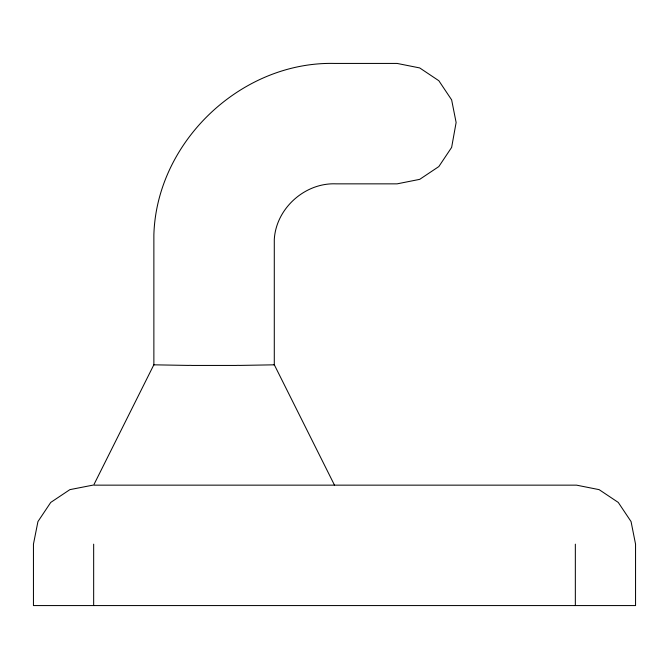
<?xml version="1.0" encoding="UTF-8"?>
<svg xmlns="http://www.w3.org/2000/svg" width="669" height="669" viewBox="0 0 669 669"><rect width="100%" height="100%" fill="white"/><g stroke="black" fill="none" stroke-linecap="round" stroke-linejoin="round"><path stroke-width="1" d="M334.5 485.15L274.29 364.73L274.29 239.577C275.971 208.444 304.98 182.461 336.072 183.85L397.118 183.85L419.697 179.359L438.839 166.564L451.634 147.406L456.124 122.502L451.634 99.873L438.839 80.723L419.697 67.929L397.118 63.43L334.5 63.43C241.292 61.289 156.605 141.652 153.87 234.844L153.87 364.739L93.66 485.15L576.544 485.15L599.123 489.641L618.265 502.427L631.059 521.577L635.55 544.156L635.55 605.57L33.45 605.57L33.45 544.156L37.941 521.577L50.735 502.427L69.877 489.641L92.824 485.15M154.347 364.831L188.441 365.416A25.673 23.557 -90 0 1 191.919 365.441L236.241 365.441A25.673 23.557 -90 0 1 239.719 365.416L273.813 364.831M153.87 364.73L154.347 364.73M273.813 364.73L274.106 364.73M575.34 544.156L575.34 605.57M93.66 544.156L93.66 605.57"/></g></svg>
